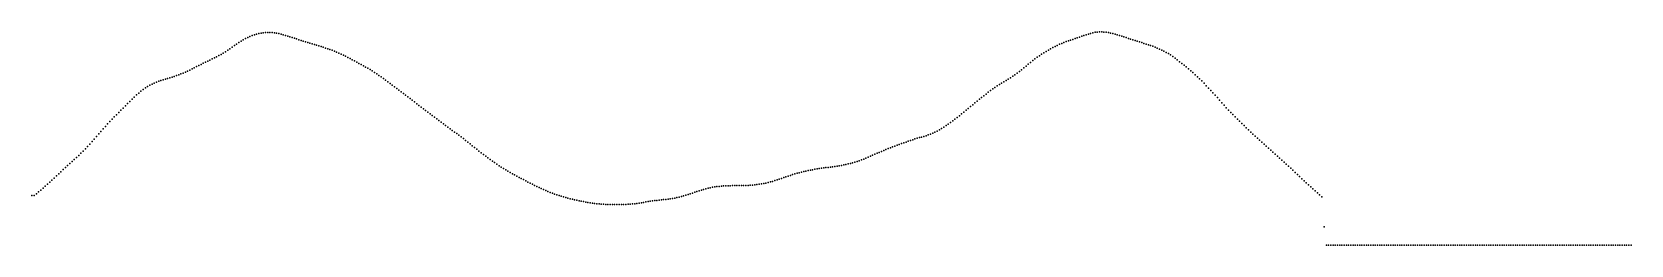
# Model space of a CAD drawing. Header units: metres. Extents: x 0 to 360, y 49 to 97.
import ezdxf

# ---------------------------------------------------------------- set-up
doc = ezdxf.new("R2010")
doc.units = ezdxf.units.M

msp = doc.modelspace()

# ---------------------------------------------------------------- linework, layer by layer
for p in [(239, 97.08), (239.5, 97.14), (240, 97.17), (240.5, 97.17), (241, 97.15), (241.5, 97.09), (45, 93.73), (45.5, 94.08), (46, 94.43), (46.5, 94.77), (47, 95.09), (47.5, 95.39), (48, 95.67), (48.5, 95.93), (49, 96.16), (49.5, 96.36), (50, 96.54), (50.5, 96.68), (51, 96.81), (51.5, 96.91), (52, 96.98), (52.5, 97.02), (53, 97.04), (53.5, 97.03), (54, 97.01), (54.5, 96.96), (55, 96.88), (55.5, 96.78), (56, 96.67), (56.5, 96.53), (57, 96.39), (57.5, 96.23), (58, 96.07), (58.5, 95.9), (59, 95.74), (59.5, 95.58), (60, 95.42), (60.5, 95.26), (61, 95.11), (61.5, 94.95), (62, 94.79), (62.5, 94.63), (63, 94.48), (63.5, 94.33), (64, 94.17), (64.5, 94.02), (65, 93.87), (65.5, 93.71), (66, 93.55), (229.5, 93.64), (230, 93.9), (230.5, 94.14), (231, 94.38), (231.5, 94.59), (232, 94.8), (232.5, 94.99), (233, 95.16), (233.5, 95.33), (234, 95.5), (234.5, 95.67), (235, 95.84), (235.5, 96.02), (236, 96.19), (236.5, 96.36), (237, 96.53), (237.5, 96.7), (238, 96.85), (238.5, 96.98), (242, 97.01), (242.5, 96.91), (243, 96.79), (243.5, 96.65), (244, 96.5), (244.5, 96.35), (245, 96.2), (245.5, 96.04), (246, 95.88), (246.5, 95.72), (247, 95.55), (247.5, 95.39), (248, 95.23), (248.5, 95.07), (249, 94.91), (249.5, 94.76), (250, 94.6), (250.5, 94.44), (251, 94.28), (251.5, 94.11), (252, 93.93), (252.5, 93.74), (253, 93.54), (38.5, 90.11), (39, 90.35), (39.5, 90.59), (40, 90.83), (40.5, 91.08), (41, 91.33), (41.5, 91.58), (42, 91.85), (42.5, 92.12), (43, 92.41), (43.5, 92.71), (44, 93.04), (44.5, 93.38), (66.5, 93.39), (67, 93.22), (67.5, 93.04), (68, 92.85), (68.5, 92.64), (69, 92.42), (69.5, 92.19), (70, 91.95), (70.5, 91.7), (71, 91.44), (71.5, 91.17), (72, 90.9), (72.5, 90.63), (73, 90.36), (73.5, 90.08), (224, 89.9), (224.5, 90.31), (225, 90.71), (225.5, 91.1), (226, 91.46), (226.5, 91.81), (227, 92.15), (227.5, 92.48), (228, 92.79), (228.5, 93.09), (229, 93.37), (253.5, 93.32), (254, 93.09), (254.5, 92.84), (255, 92.57), (255.5, 92.28), (256, 91.98), (256.5, 91.63), (257, 91.25), (257.5, 90.86), (258, 90.46), (258.5, 90.08), (29.5, 86.4), (30, 86.55), (30.5, 86.7), (31, 86.85), (31.5, 87.01), (32, 87.16), (32.5, 87.33), (33, 87.49), (33.5, 87.7), (34, 87.89), (34.5, 88.11), (35, 88.34), (35.5, 88.59), (36, 88.84), (36.5, 89.09), (37, 89.35), (37.5, 89.6), (38, 89.86), (74, 89.81), (74.5, 89.54), (75, 89.26), (75.5, 88.98), (76, 88.68), (76.5, 88.38), (77, 88.06), (77.5, 87.73), (78, 87.39), (78.5, 87.04), (79, 86.68), (79.5, 86.31), (219.5, 86.51), (220, 86.83), (220.5, 87.17), (221, 87.52), (221.5, 87.89), (222, 88.27), (222.5, 88.66), (223, 89.07), (223.5, 89.49), (259, 89.69), (259.5, 89.28), (260, 88.87), (260.5, 88.44), (261, 88.01), (261.5, 87.53), (262, 87.08), (262.5, 86.63), (23.5, 82.97), (24, 83.41), (24.5, 83.82), (25, 84.2), (25.5, 84.55), (26, 84.88), (26.5, 85.17), (27, 85.43), (27.5, 85.66), (28, 85.87), (28.5, 86.06), (29, 86.24), (80, 85.93), (80.5, 85.55), (81, 85.17), (81.5, 84.78), (82, 84.4), (82.5, 84.02), (83, 83.65), (83.5, 83.28), (84, 82.91), (214, 82.8), (214.5, 83.19), (215, 83.58), (215.5, 83.96), (216, 84.33), (216.5, 84.67), (217, 85), (217.5, 85.3), (218, 85.6), (218.5, 85.9), (219, 86.2), (263, 86.13), (263.5, 85.6), (264, 85.05), (264.5, 84.52), (265, 84), (265.5, 83.48), (266, 82.95), (20, 79.53), (20.5, 80.03), (21, 80.53), (21.5, 81.04), (22, 81.53), (22.5, 82.03), (23, 82.51), (84.5, 82.53), (85, 82.16), (85.5, 81.78), (86, 81.39), (86.5, 81.01), (87, 80.62), (87.5, 80.24), (88, 79.86), (88.5, 79.48), (89, 79.1), (209.5, 79.12), (210, 79.54), (210.5, 79.96), (211, 80.37), (211.5, 80.78), (212, 81.19), (212.5, 81.6), (213, 82), (213.5, 82.4), (266.5, 82.41), (267, 81.83), (267.5, 81.23), (268, 80.65), (268.5, 80.11), (269, 79.58), (16.5, 75.89), (17, 76.44), (17.5, 76.98), (18, 77.5), (18.5, 78.02), (19, 78.53), (19.5, 79.03), (89.5, 78.71), (90, 78.33), (90.5, 77.95), (91, 77.58), (91.5, 77.2), (92, 76.82), (92.5, 76.44), (93, 76.07), (93.5, 75.7), (205, 75.72), (205.5, 76.07), (206, 76.42), (206.5, 76.78), (207, 77.15), (207.5, 77.53), (208, 77.92), (208.5, 78.31), (209, 78.71), (269.5, 79.05), (270, 78.54), (270.5, 78.04), (271, 77.54), (271.5, 77.05), (272, 76.56), (272.5, 76.07), (273, 75.59), (13, 71.92), (13.5, 72.48), (14, 73.05), (14.5, 73.63), (15, 74.2), (15.5, 74.78), (16, 75.34), (94, 75.34), (94.5, 74.99), (95, 74.63), (95.5, 74.27), (96, 73.91), (96.5, 73.53), (97, 73.15), (97.5, 72.75), (98, 72.35), (98.5, 71.95), (195.5, 72.02), (196, 72.2), (196.5, 72.38), (197, 72.56), (197.5, 72.73), (198, 72.9), (198.5, 73.06), (199, 73.21), (199.5, 73.36), (200, 73.5), (200.5, 73.65), (201, 73.8), (201.5, 73.97), (202, 74.15), (202.5, 74.35), (203, 74.58), (203.5, 74.83), (204, 75.1), (204.5, 75.4), (273.5, 75.11), (274, 74.63), (274.5, 74.16), (275, 73.69), (275.5, 73.22), (276, 72.76), (276.5, 72.31), (9.5, 68.44), (10, 68.9), (10.5, 69.37), (11, 69.85), (11.5, 70.34), (12, 70.85), (12.5, 71.38), (99, 71.54), (99.5, 71.14), (100, 70.74), (100.5, 70.34), (101, 69.95), (101.5, 69.56), (102, 69.19), (102.5, 68.82), (103, 68.45), (186.5, 68.35), (187, 68.54), (187.5, 68.75), (188, 68.96), (188.5, 69.17), (189, 69.39), (189.5, 69.61), (190, 69.83), (190.5, 70.04), (191, 70.26), (191.5, 70.47), (192, 70.68), (192.5, 70.89), (193, 71.08), (193.5, 71.28), (194, 71.47), (194.5, 71.66), (195, 71.84), (277, 71.86), (277.5, 71.42), (278, 70.97), (278.5, 70.53), (279, 70.08), (279.5, 69.63), (280, 69.19), (280.5, 68.74), (5.5, 64.74), (6, 65.21), (6.5, 65.68), (7, 66.15), (7.5, 66.61), (8, 67.07), (8.5, 67.52), (9, 67.98), (103.5, 68.1), (104, 67.74), (104.5, 67.4), (105, 67.05), (105.5, 66.72), (106, 66.4), (106.5, 66.09), (107, 65.8), (107.5, 65.51), (108, 65.23), (108.5, 64.95), (170.5, 64.86), (171, 65.03), (171.5, 65.18), (172, 65.33), (172.5, 65.47), (173, 65.6), (173.5, 65.72), (174, 65.83), (174.5, 65.94), (175, 66.04), (175.5, 66.14), (176, 66.23), (176.5, 66.31), (177, 66.39), (177.5, 66.46), (178, 66.53), (178.5, 66.6), (179, 66.67), (179.5, 66.74), (180, 66.81), (180.5, 66.88), (181, 66.95), (181.5, 67.03), (182, 67.12), (182.5, 67.21), (183, 67.31), (183.5, 67.43), (184, 67.55), (184.5, 67.69), (185, 67.83), (185.5, 67.99), (186, 68.16), (281, 68.3), (281.5, 67.85), (282, 67.4), (282.5, 66.95), (283, 66.49), (283.5, 66.02), (284, 65.54), (284.5, 65.07), (1.5, 61.15), (2, 61.56), (2.5, 61.99), (3, 62.42), (3.5, 62.86), (4, 63.32), (4.5, 63.78), (5, 64.26), (109, 64.68), (109.5, 64.42), (110, 64.16), (110.5, 63.9), (111, 63.63), (111.5, 63.37), (112, 63.11), (112.5, 62.86), (113, 62.61), (113.5, 62.36), (114, 62.12), (114.5, 61.89), (115, 61.66), (115.5, 61.45), (116, 61.24), (149.5, 61.24), (150, 61.4), (150.5, 61.56), (151, 61.71), (151.5, 61.85), (152, 61.98), (152.5, 62.09), (153, 62.18), (153.5, 62.26), (154, 62.33), (154.5, 62.39), (155, 62.44), (155.5, 62.48), (156, 62.51), (156.5, 62.53), (157, 62.54), (157.5, 62.55), (158, 62.55), (158.5, 62.55), (159, 62.55), (159.5, 62.55), (160, 62.56), (160.5, 62.58), (161, 62.6), (161.5, 62.63), (162, 62.67), (162.5, 62.72), (163, 62.78), (163.5, 62.85), (164, 62.94), (164.5, 63.03), (165, 63.13), (165.5, 63.25), (166, 63.38), (166.5, 63.52), (167, 63.68), (167.5, 63.84), (168, 64.01), (168.5, 64.18), (169, 64.35), (169.5, 64.53), (170, 64.7), (285, 64.59), (285.5, 64.11), (286, 63.64), (286.5, 63.18), (287, 62.72), (287.5, 62.26), (288, 61.81), (288.5, 61.36), (0, 60.33), (0.5, 60.33), (1, 60.74), (116.5, 61.04), (117, 60.84), (117.5, 60.66), (118, 60.48), (118.5, 60.32), (119, 60.16), (119.5, 60.01), (120, 59.86), (120.5, 59.73), (121, 59.6), (121.5, 59.49), (122, 59.37), (122.5, 59.27), (123, 59.16), (123.5, 59.06), (124, 58.96), (124.5, 58.86), (125, 58.77), (125.5, 58.69), (126, 58.61), (126.5, 58.54), (127, 58.48), (127.5, 58.43), (128, 58.39), (128.5, 58.36), (129, 58.33), (129.5, 58.31), (130, 58.3), (130.5, 58.29), (131, 58.29), (131.5, 58.29), (132, 58.29), (132.5, 58.3), (133, 58.3), (133.5, 58.32), (134, 58.35), (134.5, 58.38), (135, 58.43), (135.5, 58.49), (136, 58.55), (136.5, 58.63), (137, 58.7), (137.5, 58.78), (138, 58.87), (138.5, 58.95), (139, 59.02), (139.5, 59.1), (140, 59.17), (140.5, 59.23), (141, 59.29), (141.5, 59.35), (142, 59.41), (142.5, 59.46), (143, 59.52), (143.5, 59.59), (144, 59.67), (144.5, 59.76), (145, 59.86), (145.5, 59.97), (146, 60.1), (146.5, 60.24), (147, 60.39), (147.5, 60.56), (148, 60.72), (148.5, 60.89), (149, 61.07), (289, 60.92), (289.5, 60.48), (290, 60.02), (290.5, 53.27), (291, 49.17), (291.5, 49.17), (292, 49.17), (292.5, 49.17), (293, 49.17), (293.5, 49.17), (294, 49.17), (294.5, 49.17), (295, 49.17), (295.5, 49.17), (296, 49.17), (296.5, 49.17), (297, 49.17), (297.5, 49.17), (298, 49.17), (298.5, 49.17), (299, 49.17), (299.5, 49.17), (300, 49.17), (300.5, 49.17), (301, 49.17), (301.5, 49.17), (302, 49.17), (302.5, 49.17), (303, 49.17), (303.5, 49.17), (304, 49.17), (304.5, 49.17), (305, 49.17), (305.5, 49.17), (306, 49.17), (306.5, 49.17), (307, 49.17), (307.5, 49.17), (308, 49.17), (308.5, 49.17), (309, 49.17), (309.5, 49.17), (310, 49.17), (310.5, 49.17), (311, 49.17), (311.5, 49.17), (312, 49.17), (312.5, 49.17), (313, 49.17), (313.5, 49.17), (314, 49.17), (314.5, 49.17), (315, 49.17), (315.5, 49.17), (316, 49.17), (316.5, 49.17), (317, 49.17), (317.5, 49.17), (318, 49.17), (318.5, 49.17), (319, 49.17), (319.5, 49.17), (320, 49.17), (320.5, 49.17), (321, 49.17), (321.5, 49.17), (322, 49.17), (322.5, 49.17), (323, 49.17), (323.5, 49.17), (324, 49.17), (324.5, 49.17), (325, 49.17), (325.5, 49.17), (326, 49.17), (326.5, 49.17), (327, 49.17), (327.5, 49.17), (328, 49.17), (328.5, 49.17), (329, 49.17), (329.5, 49.17), (330, 49.17), (330.5, 49.17), (331, 49.17), (331.5, 49.17), (332, 49.17), (332.5, 49.17), (333, 49.17), (333.5, 49.17), (334, 49.17), (334.5, 49.17), (335, 49.17), (335.5, 49.17), (336, 49.17), (336.5, 49.17), (337, 49.17), (337.5, 49.17), (338, 49.17), (338.5, 49.17), (339, 49.17), (339.5, 49.17), (340, 49.17), (340.5, 49.17), (341, 49.17), (341.5, 49.17), (342, 49.17), (342.5, 49.17), (343, 49.17), (343.5, 49.17), (344, 49.17), (344.5, 49.17), (345, 49.17), (345.5, 49.17), (346, 49.17), (346.5, 49.17), (347, 49.17), (347.5, 49.17), (348, 49.17), (348.5, 49.17), (349, 49.17), (349.5, 49.17), (350, 49.17), (350.5, 49.17), (351, 49.17), (351.5, 49.17), (352, 49.17), (352.5, 49.17), (353, 49.17), (353.5, 49.17), (354, 49.17), (354.5, 49.17), (355, 49.17), (355.5, 49.17), (356, 49.17), (356.5, 49.17), (357, 49.17), (357.5, 49.17), (358, 49.17), (358.5, 49.17), (359, 49.17), (359.5, 49.17)]:
    msp.add_point(p)

doc.saveas('drawing.dxf')
